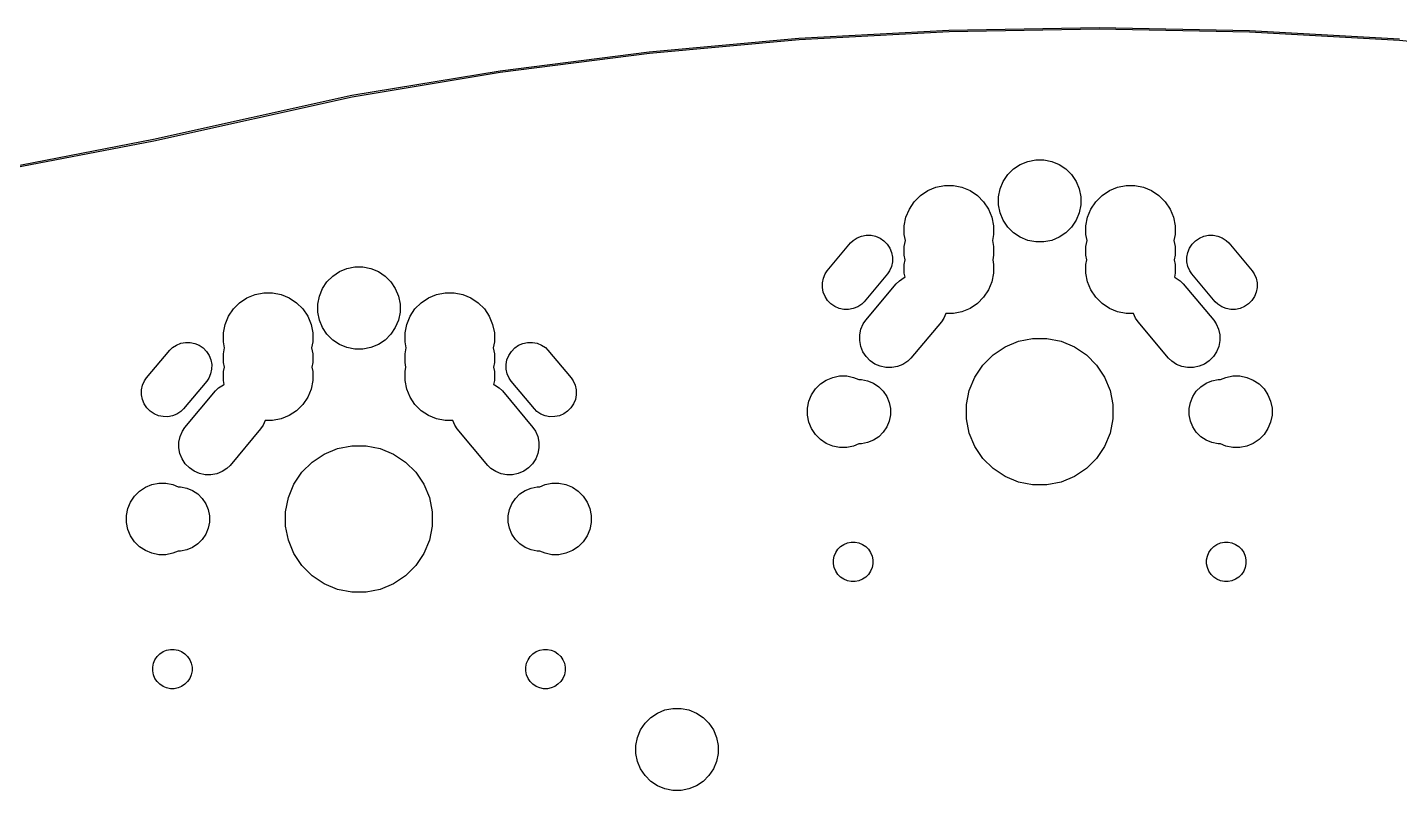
# Model space of a CAD drawing. Extents: x 38 to 192, y -155 to -33.
# Drawn here: x 76.83 to 115.22, y -54.55 to -33.2 of the extents above; entities that cross this region are included whole.
import ezdxf

# ---------------------------------------------------------------- set-up
doc = ezdxf.new("R2010")
doc.units = 0
doc.layers.add('BLACK', color=7, linetype='CONTINUOUS')

msp = doc.modelspace()

# ---------------------------------------------------------------- linework, layer by layer
at = {"layer": 'BLACK', "linetype": 'CONTINUOUS'}
for p, q in [((98.4113, -33.4965), (102.61, -33.2701)), ((102.613, -33.3201), (98.4145, -33.5464)), ((102.61, -33.2701), (102.611, -33.2701)), ((102.611, -33.2701), (106.816, -33.1977)), ((102.611, -33.2701), (102.611, -33.2701)), ((102.611, -33.2701), (102.611, -33.2701)), ((106.816, -33.2477), (102.613, -33.3201)), ((106.816, -33.1977), (106.816, -33.1977)), ((106.816, -33.1977), (106.817, -33.1977)), ((111.019, -33.3295), (106.816, -33.2477)), ((106.817, -33.1977), (106.817, -33.1977)), ((106.817, -33.1977), (111.021, -33.2795)), ((115.217, -33.5652), (111.019, -33.3295)), ((111.021, -33.2795), (111.022, -33.2795)), ((111.022, -33.2795), (111.022, -33.2795)), ((111.022, -33.2795), (111.022, -33.2795)), ((111.022, -33.2795), (115.22, -33.5153)), ((94.2226, -33.8767), (98.4104, -33.4966)), ((98.4145, -33.5464), (94.2275, -33.9264)), ((98.4104, -33.4966), (98.4111, -33.4965)), ((98.4111, -33.4965), (98.4112, -33.4965)), ((98.4112, -33.4965), (98.4113, -33.4965)), ((119.403, -33.9545), (115.217, -33.5652)), ((90.0505, -34.4101), (94.2216, -33.8768)), ((94.2275, -33.9264), (90.0573, -34.4596)), ((94.2216, -33.8768), (94.2223, -33.8767)), ((94.2223, -33.8767), (94.2224, -33.8767)), ((94.2224, -33.8767), (94.2226, -33.8767)), ((85.9008, -35.096), (90.0496, -34.4102)), ((90.0573, -34.4596), (85.9097, -35.1452)), ((90.0496, -34.4102), (90.0503, -34.4101)), ((90.0503, -34.4101), (90.0504, -34.4101)), ((90.0504, -34.4101), (90.0505, -34.4101)), ((80.3538, -36.3283), (85.8995, -35.0963)), ((85.9097, -35.1452), (80.3643, -36.3772)), ((85.8995, -35.0963), (85.8998, -35.0962)), ((85.8998, -35.0962), (85.8999, -35.0962)), ((85.8999, -35.0962), (85.9005, -35.096)), ((85.8999, -35.0962), (85.8999, -35.0962)), ((85.8999, -35.0962), (85.8999, -35.0962)), ((85.9005, -35.096), (85.9007, -35.096)), ((85.9007, -35.096), (85.9008, -35.096)), ((74.7762, -37.405), (80.3538, -36.3283)), ((80.3636, -36.3774), (74.7853, -37.4542)), ((80.3637, -36.3773), (80.3636, -36.3774)), ((80.3639, -36.3773), (80.3637, -36.3773)), ((80.3643, -36.3772), (80.3639, -36.3773)), ((104.257, -37.3169), (104.417, -37.1567)), ((104.417, -37.1567), (104.605, -37.0309)), ((104.605, -37.0309), (104.815, -36.9442)), ((104.815, -36.9442), (105.037, -36.9)), ((105.037, -36.9), (105.263, -36.9)), ((105.263, -36.9), (105.485, -36.9442)), ((105.485, -36.9442), (105.695, -37.0309)), ((105.695, -37.0309), (105.883, -37.1567)), ((105.883, -37.1567), (106.043, -37.3169)), ((102.245, -37.668), (102.487, -37.62)), ((102.487, -37.62), (102.733, -37.62)), ((102.733, -37.62), (102.975, -37.668)), ((104.044, -37.7146), (104.131, -37.5053)), ((104.131, -37.5053), (104.257, -37.3169)), ((106.043, -37.3169), (106.169, -37.5053)), ((106.169, -37.5053), (106.256, -37.7146)), ((107.325, -37.668), (107.567, -37.62)), ((107.567, -37.62), (107.813, -37.62)), ((107.813, -37.62), (108.055, -37.668)), ((101.639, -38.0732), (101.813, -37.8991)), ((101.813, -37.8991), (102.018, -37.7623)), ((102.018, -37.7623), (102.245, -37.668)), ((102.975, -37.668), (103.202, -37.7623)), ((103.202, -37.7623), (103.407, -37.8991)), ((103.407, -37.8991), (103.581, -38.0732)), ((104, -37.9367), (104.044, -37.7146)), ((104, -38.1633), (104, -37.9367)), ((106.256, -37.7146), (106.3, -37.9367)), ((106.3, -37.9367), (106.3, -38.1633)), ((106.719, -38.0732), (106.893, -37.8991)), ((106.893, -37.8991), (107.098, -37.7623)), ((107.098, -37.7623), (107.325, -37.668)), ((108.055, -37.668), (108.282, -37.7623)), ((108.282, -37.7623), (108.487, -37.8991)), ((108.487, -37.8991), (108.661, -38.0732)), ((101.408, -38.5054), (101.502, -38.2779)), ((101.502, -38.2779), (101.639, -38.0732)), ((103.581, -38.0732), (103.718, -38.2779)), ((103.718, -38.2779), (103.812, -38.5054)), ((104.044, -38.3854), (104, -38.1633)), ((104.131, -38.5947), (104.044, -38.3854)), ((106.256, -38.3854), (106.169, -38.5947)), ((106.3, -38.1633), (106.256, -38.3854)), ((106.488, -38.5054), (106.582, -38.2779)), ((106.582, -38.2779), (106.719, -38.0732)), ((108.661, -38.0732), (108.798, -38.2779)), ((108.798, -38.2779), (108.892, -38.5054)), ((101.36, -38.7469), (101.408, -38.5054)), ((101.36, -38.9931), (101.36, -38.7469)), ((103.812, -38.5054), (103.86, -38.7469)), ((103.86, -38.7469), (103.86, -38.9931)), ((104.257, -38.7831), (104.131, -38.5947)), ((106.169, -38.5947), (106.043, -38.7831)), ((106.44, -38.7469), (106.488, -38.5054)), ((106.44, -38.9931), (106.44, -38.7469)), ((108.892, -38.5054), (108.94, -38.7469)), ((108.94, -38.7469), (108.94, -38.9931)), ((99.8596, -39.2268), (99.9308, -39.1572)), ((99.9308, -39.1572), (100.042, -39.0845)), ((100.042, -39.0845), (100.166, -39.035)), ((100.166, -39.035), (100.296, -39.0104)), ((100.296, -39.0104), (100.429, -39.0119)), ((100.429, -39.0119), (100.559, -39.0393)), ((100.559, -39.0393), (100.682, -39.0915)), ((100.682, -39.0915), (100.791, -39.1665)), ((101.393, -39.16), (101.36, -38.9931)), ((101.36, -39.3269), (101.393, -39.16)), ((103.86, -38.9931), (103.827, -39.16)), ((103.827, -39.16), (103.86, -39.3269)), ((104.417, -38.9433), (104.257, -38.7831)), ((104.605, -39.0691), (104.417, -38.9433)), ((104.815, -39.1558), (104.605, -39.0691)), ((105.037, -39.2), (104.815, -39.1558)), ((105.485, -39.1558), (105.263, -39.2)), ((105.695, -39.0691), (105.485, -39.1558)), ((105.883, -38.9433), (105.695, -39.0691)), ((106.043, -38.7831), (105.883, -38.9433)), ((106.473, -39.16), (106.44, -38.9931)), ((106.44, -39.3269), (106.473, -39.16)), ((108.94, -38.9931), (108.907, -39.16)), ((108.907, -39.16), (108.94, -39.3269)), ((109.509, -39.1665), (109.618, -39.0915)), ((109.618, -39.0915), (109.741, -39.0393)), ((109.741, -39.0393), (109.871, -39.0119)), ((109.871, -39.0119), (110.004, -39.0104)), ((110.004, -39.0104), (110.134, -39.035)), ((110.134, -39.035), (110.258, -39.0845)), ((110.258, -39.0845), (110.369, -39.1572)), ((110.369, -39.1572), (110.44, -39.2268)), ((99.2063, -40.0054), (99.8596, -39.2268)), ((100.791, -39.1665), (100.884, -39.2616)), ((100.884, -39.2616), (100.957, -39.3729)), ((100.957, -39.3729), (101.006, -39.4963)), ((101.006, -39.4963), (101.031, -39.627)), ((101.36, -39.5731), (101.36, -39.3269)), ((103.86, -39.3269), (103.86, -39.5731)), ((105.263, -39.2), (105.037, -39.2)), ((106.44, -39.5731), (106.44, -39.3269)), ((108.94, -39.3269), (108.94, -39.5731)), ((109.269, -39.627), (109.294, -39.4963)), ((109.294, -39.4963), (109.343, -39.3729)), ((109.343, -39.3729), (109.416, -39.2616)), ((109.416, -39.2616), (109.509, -39.1665)), ((110.44, -39.2268), (111.094, -40.0054)), ((85.7646, -39.9442), (85.9867, -39.9)), ((85.9867, -39.9), (86.2133, -39.9)), ((86.2133, -39.9), (86.4354, -39.9442)), ((101.002, -39.8901), (100.95, -40.0124)), ((101.03, -39.76), (101.002, -39.8901)), ((101.031, -39.627), (101.03, -39.76)), ((101.385, -39.7), (101.36, -39.5731)), ((101.36, -39.8269), (101.385, -39.7)), ((101.36, -40.0731), (101.36, -39.8269)), ((103.86, -39.5731), (103.835, -39.7)), ((103.835, -39.7), (103.86, -39.8269)), ((103.86, -39.8269), (103.86, -40.0731)), ((106.465, -39.7), (106.44, -39.5731)), ((106.44, -39.8269), (106.465, -39.7)), ((106.44, -40.0731), (106.44, -39.8269)), ((108.94, -39.5731), (108.915, -39.7)), ((108.915, -39.7), (108.94, -39.8269)), ((108.94, -39.8269), (108.94, -40.0731)), ((109.27, -39.76), (109.269, -39.627)), ((109.298, -39.8901), (109.27, -39.76)), ((109.35, -40.0124), (109.298, -39.8901)), ((85.2067, -40.3169), (85.3669, -40.1567)), ((85.3669, -40.1567), (85.5553, -40.0309)), ((85.5553, -40.0309), (85.7646, -39.9442)), ((86.4354, -39.9442), (86.6447, -40.0309)), ((86.6447, -40.0309), (86.8331, -40.1567)), ((86.8331, -40.1567), (86.9933, -40.3169)), ((99.0704, -40.34), (99.0978, -40.2099)), ((99.0978, -40.2099), (99.15, -40.0876)), ((99.15, -40.0876), (99.2063, -40.0054)), ((100.894, -40.0946), (100.24, -40.8732)), ((100.95, -40.0124), (100.894, -40.0946)), ((101.136, -40.3699), (101.223, -40.2847)), ((101.223, -40.2847), (101.359, -40.1959)), ((101.359, -40.1959), (101.383, -40.1864)), ((101.383, -40.1864), (101.36, -40.0731)), ((103.86, -40.0731), (103.812, -40.3146)), ((106.488, -40.3146), (106.44, -40.0731)), ((108.94, -40.0731), (108.917, -40.1864)), ((108.917, -40.1864), (108.941, -40.1959)), ((108.941, -40.1959), (109.077, -40.2847)), ((109.077, -40.2847), (109.164, -40.3699)), ((109.406, -40.0946), (109.35, -40.0124)), ((110.06, -40.8732), (109.406, -40.0946)), ((111.094, -40.0054), (111.15, -40.0876)), ((111.15, -40.0876), (111.202, -40.2099)), ((111.202, -40.2099), (111.23, -40.34)), ((82.9679, -40.7623), (83.1954, -40.668)), ((83.1954, -40.668), (83.4369, -40.62)), ((83.4369, -40.62), (83.6831, -40.62)), ((83.6831, -40.62), (83.9246, -40.668)), ((83.9246, -40.668), (84.1521, -40.7623)), ((84.9942, -40.7146), (85.0809, -40.5053)), ((85.0809, -40.5053), (85.2067, -40.3169)), ((86.9933, -40.3169), (87.1191, -40.5053)), ((87.1191, -40.5053), (87.2058, -40.7146)), ((88.0479, -40.7623), (88.2754, -40.668)), ((88.2754, -40.668), (88.5169, -40.62)), ((88.5169, -40.62), (88.7631, -40.62)), ((88.7631, -40.62), (89.0046, -40.668)), ((89.0046, -40.668), (89.2321, -40.7623)), ((99.069, -40.473), (99.0704, -40.34)), ((99.0935, -40.6037), (99.069, -40.473)), ((99.143, -40.7271), (99.0935, -40.6037)), ((100.28, -41.3895), (101.136, -40.3699)), ((103.718, -40.5421), (103.581, -40.7468)), ((103.812, -40.3146), (103.718, -40.5421)), ((106.582, -40.5421), (106.488, -40.3146)), ((106.719, -40.7468), (106.582, -40.5421)), ((109.164, -40.3699), (110.02, -41.3895)), ((111.206, -40.6037), (111.157, -40.7271)), ((111.231, -40.473), (111.206, -40.6037)), ((111.23, -40.34), (111.231, -40.473)), ((82.4523, -41.2779), (82.5891, -41.0732)), ((82.5891, -41.0732), (82.7632, -40.8991)), ((82.7632, -40.8991), (82.9679, -40.7623)), ((84.1521, -40.7623), (84.3568, -40.8991)), ((84.3568, -40.8991), (84.5309, -41.0732)), ((84.5309, -41.0732), (84.6677, -41.2779)), ((84.95, -40.9367), (84.9942, -40.7146)), ((84.95, -41.1633), (84.95, -40.9367)), ((87.2058, -40.7146), (87.25, -40.9367)), ((87.25, -40.9367), (87.25, -41.1633)), ((87.5323, -41.2779), (87.6691, -41.0732)), ((87.6691, -41.0732), (87.8432, -40.8991)), ((87.8432, -40.8991), (88.0479, -40.7623)), ((89.2321, -40.7623), (89.4368, -40.8991)), ((89.4368, -40.8991), (89.6109, -41.0732)), ((89.6109, -41.0732), (89.7477, -41.2779)), ((99.2157, -40.8384), (99.143, -40.7271)), ((99.3087, -40.9335), (99.2157, -40.8384)), ((99.4184, -41.0085), (99.3087, -40.9335)), ((99.5407, -41.0607), (99.4184, -41.0085)), ((99.6708, -41.0881), (99.5407, -41.0607)), ((99.9345, -41.065), (99.8038, -41.0896)), ((100.058, -41.0155), (99.9345, -41.065)), ((100.169, -40.9428), (100.058, -41.0155)), ((100.24, -40.8732), (100.169, -40.9428)), ((103.202, -41.0577), (102.975, -41.152)), ((103.407, -40.9209), (103.202, -41.0577)), ((103.581, -40.7468), (103.407, -40.9209)), ((106.893, -40.9209), (106.719, -40.7468)), ((107.098, -41.0577), (106.893, -40.9209)), ((107.325, -41.152), (107.098, -41.0577)), ((110.131, -40.9428), (110.06, -40.8732)), ((110.242, -41.0155), (110.131, -40.9428)), ((110.366, -41.065), (110.242, -41.0155)), ((110.496, -41.0896), (110.366, -41.065)), ((110.759, -41.0607), (110.629, -41.0881)), ((110.882, -41.0085), (110.759, -41.0607)), ((110.991, -40.9335), (110.882, -41.0085)), ((111.084, -40.8384), (110.991, -40.9335)), ((111.157, -40.7271), (111.084, -40.8384)), ((82.358, -41.5054), (82.4523, -41.2779)), ((84.6677, -41.2779), (84.762, -41.5054)), ((84.9942, -41.3854), (84.95, -41.1633)), ((85.0809, -41.5947), (84.9942, -41.3854)), ((87.2058, -41.3854), (87.1191, -41.5947)), ((87.25, -41.1633), (87.2058, -41.3854)), ((87.438, -41.5054), (87.5323, -41.2779)), ((89.7477, -41.2779), (89.842, -41.5054)), ((99.8038, -41.0896), (99.6708, -41.0881)), ((100.211, -41.49), (100.28, -41.3895)), ((102.4, -41.4305), (101.544, -42.4501)), ((102.469, -41.33), (102.4, -41.4305)), ((102.524, -41.2), (102.469, -41.33)), ((102.733, -41.2), (102.524, -41.2)), ((102.975, -41.152), (102.733, -41.2)), ((107.567, -41.2), (107.325, -41.152)), ((107.776, -41.2), (107.567, -41.2)), ((107.831, -41.33), (107.776, -41.2)), ((107.9, -41.4305), (107.831, -41.33)), ((108.756, -42.4501), (107.9, -41.4305)), ((110.02, -41.3895), (110.089, -41.49)), ((110.629, -41.0881), (110.496, -41.0896)), ((82.31, -41.7469), (82.358, -41.5054)), ((82.31, -41.9931), (82.31, -41.7469)), ((84.762, -41.5054), (84.81, -41.7469)), ((84.81, -41.7469), (84.81, -41.9931)), ((85.2067, -41.7831), (85.0809, -41.5947)), ((85.3669, -41.9433), (85.2067, -41.7831)), ((86.9933, -41.7831), (86.8331, -41.9433)), ((87.1191, -41.5947), (86.9933, -41.7831)), ((87.39, -41.7469), (87.438, -41.5054)), ((87.39, -41.9931), (87.39, -41.7469)), ((89.842, -41.5054), (89.89, -41.7469)), ((89.89, -41.7469), (89.89, -41.9931)), ((100.112, -41.961), (100.114, -41.7985)), ((100.114, -41.7985), (100.148, -41.6395)), ((100.148, -41.6395), (100.211, -41.49)), ((110.089, -41.49), (110.152, -41.6395)), ((110.152, -41.6395), (110.186, -41.7985)), ((110.186, -41.7985), (110.188, -41.961)), ((80.1563, -43.0054), (80.8096, -42.2268)), ((80.8096, -42.2268), (80.8808, -42.1572)), ((80.8808, -42.1572), (80.9921, -42.0845)), ((80.9921, -42.0845), (81.1155, -42.035)), ((81.1155, -42.035), (81.2462, -42.0104)), ((81.2462, -42.0104), (81.3792, -42.0119)), ((81.3792, -42.0119), (81.5093, -42.0393)), ((81.5093, -42.0393), (81.6316, -42.0915)), ((81.6316, -42.0915), (81.7413, -42.1665)), ((81.7413, -42.1665), (81.8343, -42.2616)), ((82.3432, -42.16), (82.31, -41.9931)), ((82.31, -42.3269), (82.3432, -42.16)), ((84.81, -41.9931), (84.7768, -42.16)), ((84.7768, -42.16), (84.81, -42.3269)), ((85.5553, -42.0691), (85.3669, -41.9433)), ((85.7646, -42.1558), (85.5553, -42.0691)), ((85.9867, -42.2), (85.7646, -42.1558)), ((86.2133, -42.2), (85.9867, -42.2)), ((86.4354, -42.1558), (86.2133, -42.2)), ((86.6447, -42.0691), (86.4354, -42.1558)), ((86.8331, -41.9433), (86.6447, -42.0691)), ((87.4232, -42.16), (87.39, -41.9931)), ((87.39, -42.3269), (87.4232, -42.16)), ((89.89, -41.9931), (89.8568, -42.16)), ((89.8568, -42.16), (89.89, -42.3269)), ((90.3657, -42.2616), (90.4587, -42.1665)), ((90.4587, -42.1665), (90.5684, -42.0915)), ((90.5684, -42.0915), (90.6907, -42.0393)), ((90.6907, -42.0393), (90.8208, -42.0119)), ((90.8208, -42.0119), (90.9538, -42.0104)), ((90.9538, -42.0104), (91.0845, -42.035)), ((91.0845, -42.035), (91.2079, -42.0845)), ((91.2079, -42.0845), (91.3192, -42.1572)), ((91.3192, -42.1572), (91.3904, -42.2268)), ((91.3904, -42.2268), (92.0437, -43.0054)), ((100.142, -42.1208), (100.112, -41.961)), ((100.203, -42.2716), (100.142, -42.1208)), ((103.843, -42.3577), (104.179, -42.1333)), ((104.179, -42.1333), (104.552, -41.9788)), ((104.552, -41.9788), (104.948, -41.9)), ((104.948, -41.9), (105.352, -41.9)), ((105.352, -41.9), (105.748, -41.9788)), ((105.748, -41.9788), (106.121, -42.1333)), ((106.121, -42.1333), (106.457, -42.3577)), ((110.158, -42.1208), (110.097, -42.2716)), ((110.188, -41.961), (110.158, -42.1208)), ((81.8343, -42.2616), (81.907, -42.3729)), ((81.907, -42.3729), (81.9565, -42.4963)), ((81.9565, -42.4963), (81.981, -42.627)), ((82.31, -42.5731), (82.31, -42.3269)), ((82.3352, -42.7), (82.31, -42.5731)), ((84.81, -42.5731), (84.7848, -42.7)), ((84.81, -42.3269), (84.81, -42.5731)), ((87.39, -42.5731), (87.39, -42.3269)), ((87.4152, -42.7), (87.39, -42.5731)), ((89.89, -42.5731), (89.8648, -42.7)), ((89.89, -42.3269), (89.89, -42.5731)), ((90.219, -42.627), (90.2435, -42.4963)), ((90.2435, -42.4963), (90.293, -42.3729)), ((90.293, -42.3729), (90.3657, -42.2616)), ((100.292, -42.4077), (100.203, -42.2716)), ((100.405, -42.5238), (100.292, -42.4077)), ((100.54, -42.6156), (100.405, -42.5238)), ((100.689, -42.6794), (100.54, -42.6156)), ((101.457, -42.5353), (101.321, -42.6241)), ((101.544, -42.4501), (101.457, -42.5353)), ((103.558, -42.6432), (103.843, -42.3577)), ((106.457, -42.3577), (106.742, -42.6432)), ((108.843, -42.5353), (108.756, -42.4501)), ((108.979, -42.6241), (108.843, -42.5353)), ((109.76, -42.6156), (109.611, -42.6794)), ((109.895, -42.5238), (109.76, -42.6156)), ((110.008, -42.4077), (109.895, -42.5238)), ((110.097, -42.2716), (110.008, -42.4077)), ((81.9522, -42.8901), (81.9, -43.0124)), ((81.9796, -42.76), (81.9522, -42.8901)), ((81.981, -42.627), (81.9796, -42.76)), ((82.31, -42.8269), (82.3352, -42.7)), ((82.31, -43.0731), (82.31, -42.8269)), ((84.7848, -42.7), (84.81, -42.8269)), ((84.81, -42.8269), (84.81, -43.0731)), ((87.39, -42.8269), (87.4152, -42.7)), ((87.39, -43.0731), (87.39, -42.8269)), ((89.8648, -42.7), (89.89, -42.8269)), ((89.89, -42.8269), (89.89, -43.0731)), ((90.2204, -42.76), (90.219, -42.627)), ((90.2478, -42.8901), (90.2204, -42.76)), ((90.3, -43.0124), (90.2478, -42.8901)), ((99.1763, -43.0638), (99.3583, -42.9884)), ((99.3583, -42.9884), (99.5515, -42.95)), ((99.5515, -42.95), (99.7485, -42.95)), ((99.7485, -42.95), (99.9417, -42.9884)), ((99.9417, -42.9884), (100.09, -43.05)), ((100.848, -42.7128), (100.689, -42.6794)), ((101.011, -42.7146), (100.848, -42.7128)), ((101.17, -42.6846), (101.011, -42.7146)), ((101.321, -42.6241), (101.17, -42.6846)), ((103.179, -43.352), (103.333, -42.979)), ((103.333, -42.979), (103.558, -42.6432)), ((106.742, -42.6432), (106.967, -42.979)), ((106.967, -42.979), (107.121, -43.352)), ((109.13, -42.6846), (108.979, -42.6241)), ((109.289, -42.7146), (109.13, -42.6846)), ((109.452, -42.7128), (109.289, -42.7146)), ((109.611, -42.6794), (109.452, -42.7128)), ((110.21, -43.05), (110.358, -42.9884)), ((110.358, -42.9884), (110.552, -42.95)), ((110.552, -42.95), (110.748, -42.95)), ((110.748, -42.95), (110.942, -42.9884)), ((110.942, -42.9884), (111.124, -43.0638)), ((80.019, -43.473), (80.0204, -43.34)), ((80.0204, -43.34), (80.0478, -43.2099)), ((80.0478, -43.2099), (80.1, -43.0876)), ((80.1, -43.0876), (80.1563, -43.0054)), ((81.8437, -43.0946), (81.1904, -43.8732)), ((81.2302, -44.3895), (82.0858, -43.3699)), ((81.9, -43.0124), (81.8437, -43.0946)), ((82.0858, -43.3699), (82.1729, -43.2847)), ((82.1729, -43.2847), (82.309, -43.1959)), ((82.309, -43.1959), (82.3325, -43.1864)), ((82.3325, -43.1864), (82.31, -43.0731)), ((84.762, -43.3146), (84.6677, -43.5421)), ((84.81, -43.0731), (84.762, -43.3146)), ((87.438, -43.3146), (87.39, -43.0731)), ((87.5323, -43.5421), (87.438, -43.3146)), ((89.89, -43.0731), (89.8675, -43.1864)), ((89.8675, -43.1864), (89.891, -43.1959)), ((89.891, -43.1959), (90.0271, -43.2847)), ((90.0271, -43.2847), (90.1142, -43.3699)), ((90.1142, -43.3699), (90.9698, -44.3895)), ((90.3563, -43.0946), (90.3, -43.0124)), ((91.0096, -43.8732), (90.3563, -43.0946)), ((92.0437, -43.0054), (92.1, -43.0876)), ((92.1, -43.0876), (92.1522, -43.2099)), ((92.1522, -43.2099), (92.1796, -43.34)), ((92.1796, -43.34), (92.181, -43.473)), ((98.7638, -43.4763), (98.8732, -43.3125)), ((98.8732, -43.3125), (99.0125, -43.1732)), ((99.0125, -43.1732), (99.1763, -43.0638)), ((100.09, -43.05), (100.159, -43.05)), ((100.159, -43.05), (100.333, -43.0846)), ((100.333, -43.0846), (100.496, -43.1524)), ((100.496, -43.1524), (100.644, -43.2509)), ((100.644, -43.2509), (100.769, -43.3763)), ((100.769, -43.3763), (100.868, -43.5237)), ((103.1, -43.7481), (103.179, -43.352)), ((107.121, -43.352), (107.2, -43.7481)), ((109.432, -43.5237), (109.531, -43.3763)), ((109.531, -43.3763), (109.656, -43.2509)), ((109.656, -43.2509), (109.804, -43.1524)), ((109.804, -43.1524), (109.967, -43.0846)), ((109.967, -43.0846), (110.141, -43.05)), ((110.141, -43.05), (110.21, -43.05)), ((111.124, -43.0638), (111.287, -43.1732)), ((111.287, -43.1732), (111.427, -43.3125)), ((111.427, -43.3125), (111.536, -43.4763)), ((80.0435, -43.6037), (80.019, -43.473)), ((80.093, -43.7271), (80.0435, -43.6037)), ((80.1657, -43.8384), (80.093, -43.7271)), ((84.5309, -43.7468), (84.3568, -43.9209)), ((84.6677, -43.5421), (84.5309, -43.7468)), ((87.6691, -43.7468), (87.5323, -43.5421)), ((87.8432, -43.9209), (87.6691, -43.7468)), ((92.107, -43.7271), (92.0343, -43.8384)), ((92.1565, -43.6037), (92.107, -43.7271)), ((92.181, -43.473), (92.1565, -43.6037)), ((98.65, -43.8515), (98.6884, -43.6583)), ((98.6884, -43.6583), (98.7638, -43.4763)), ((100.868, -43.5237), (100.935, -43.6875)), ((100.935, -43.6875), (100.97, -43.8614)), ((103.1, -44.1519), (103.1, -43.7481)), ((107.2, -43.7481), (107.2, -44.1519)), ((109.33, -43.8614), (109.365, -43.6875)), ((109.365, -43.6875), (109.432, -43.5237)), ((111.536, -43.4763), (111.612, -43.6583)), ((111.612, -43.6583), (111.65, -43.8515)), ((80.2587, -43.9335), (80.1657, -43.8384)), ((80.3684, -44.0085), (80.2587, -43.9335)), ((80.4907, -44.0607), (80.3684, -44.0085)), ((80.6208, -44.0881), (80.4907, -44.0607)), ((80.7538, -44.0896), (80.6208, -44.0881)), ((80.8845, -44.065), (80.7538, -44.0896)), ((81.0079, -44.0155), (80.8845, -44.065)), ((81.1192, -43.9428), (81.0079, -44.0155)), ((81.1904, -43.8732), (81.1192, -43.9428)), ((84.1521, -44.0577), (83.9246, -44.152)), ((84.3568, -43.9209), (84.1521, -44.0577)), ((88.0479, -44.0577), (87.8432, -43.9209)), ((88.2754, -44.152), (88.0479, -44.0577)), ((91.0808, -43.9428), (91.0096, -43.8732)), ((91.1921, -44.0155), (91.0808, -43.9428)), ((91.3155, -44.065), (91.1921, -44.0155)), ((91.4462, -44.0896), (91.3155, -44.065)), ((91.5792, -44.0881), (91.4462, -44.0896)), ((91.7093, -44.0607), (91.5792, -44.0881)), ((91.8316, -44.0085), (91.7093, -44.0607)), ((91.9413, -43.9335), (91.8316, -44.0085)), ((92.0343, -43.8384), (91.9413, -43.9335)), ((98.65, -44.0485), (98.65, -43.8515)), ((98.6884, -44.2417), (98.65, -44.0485)), ((100.97, -44.0386), (100.935, -44.2125)), ((100.97, -43.8614), (100.97, -44.0386)), ((103.179, -44.548), (103.1, -44.1519)), ((107.2, -44.1519), (107.121, -44.548)), ((109.33, -44.0386), (109.33, -43.8614)), ((109.365, -44.2125), (109.33, -44.0386)), ((111.65, -44.0485), (111.612, -44.2417)), ((111.65, -43.8515), (111.65, -44.0485)), ((81.0976, -44.6395), (81.1615, -44.49)), ((81.1615, -44.49), (81.2302, -44.3895)), ((83.3498, -44.4305), (82.4942, -45.4501)), ((83.4185, -44.33), (83.3498, -44.4305)), ((83.474, -44.2), (83.4185, -44.33)), ((83.6831, -44.2), (83.474, -44.2)), ((83.9246, -44.152), (83.6831, -44.2)), ((88.5169, -44.2), (88.2754, -44.152)), ((88.726, -44.2), (88.5169, -44.2)), ((88.7815, -44.33), (88.726, -44.2)), ((88.8502, -44.4305), (88.7815, -44.33)), ((89.7058, -45.4501), (88.8502, -44.4305)), ((90.9698, -44.3895), (91.0385, -44.49)), ((91.0385, -44.49), (91.1024, -44.6395)), ((98.7638, -44.4237), (98.6884, -44.2417)), ((98.8732, -44.5875), (98.7638, -44.4237)), ((100.769, -44.5237), (100.644, -44.6491)), ((100.868, -44.3763), (100.769, -44.5237)), ((100.935, -44.2125), (100.868, -44.3763)), ((109.432, -44.3763), (109.365, -44.2125)), ((109.531, -44.5237), (109.432, -44.3763)), ((109.656, -44.6491), (109.531, -44.5237)), ((111.536, -44.4237), (111.427, -44.5875)), ((111.612, -44.2417), (111.536, -44.4237)), ((81.0624, -44.961), (81.0642, -44.7985)), ((81.0642, -44.7985), (81.0976, -44.6395)), ((85.502, -44.9788), (85.8981, -44.9)), ((85.8981, -44.9), (86.3019, -44.9)), ((86.3019, -44.9), (86.698, -44.9788)), ((91.1024, -44.6395), (91.1358, -44.7985)), ((91.1358, -44.7985), (91.1376, -44.961)), ((99.0125, -44.7268), (98.8732, -44.5875)), ((99.1763, -44.8362), (99.0125, -44.7268)), ((99.3583, -44.9116), (99.1763, -44.8362)), ((99.5515, -44.95), (99.3583, -44.9116)), ((99.9417, -44.9116), (99.7485, -44.95)), ((100.09, -44.85), (99.9417, -44.9116)), ((100.159, -44.85), (100.09, -44.85)), ((100.333, -44.8154), (100.159, -44.85)), ((100.496, -44.7476), (100.333, -44.8154)), ((100.644, -44.6491), (100.496, -44.7476)), ((103.333, -44.921), (103.179, -44.548)), ((107.121, -44.548), (106.967, -44.921)), ((109.804, -44.7476), (109.656, -44.6491)), ((109.967, -44.8154), (109.804, -44.7476)), ((110.141, -44.85), (109.967, -44.8154)), ((110.21, -44.85), (110.141, -44.85)), ((110.358, -44.9116), (110.21, -44.85)), ((110.552, -44.95), (110.358, -44.9116)), ((110.942, -44.9116), (110.748, -44.95)), ((111.124, -44.8362), (110.942, -44.9116)), ((111.287, -44.7268), (111.124, -44.8362)), ((111.427, -44.5875), (111.287, -44.7268)), ((81.0924, -45.1208), (81.0624, -44.961)), ((81.1529, -45.2716), (81.0924, -45.1208)), ((81.2417, -45.4077), (81.1529, -45.2716)), ((84.7932, -45.3577), (85.129, -45.1333)), ((85.129, -45.1333), (85.502, -44.9788)), ((86.698, -44.9788), (87.071, -45.1333)), ((87.071, -45.1333), (87.4068, -45.3577)), ((91.0471, -45.2716), (90.9583, -45.4077)), ((91.1076, -45.1208), (91.0471, -45.2716)), ((91.1376, -44.961), (91.1076, -45.1208)), ((99.7485, -44.95), (99.5515, -44.95)), ((103.558, -45.2568), (103.333, -44.921)), ((103.843, -45.5423), (103.558, -45.2568)), ((106.742, -45.2568), (106.457, -45.5423)), ((106.967, -44.921), (106.742, -45.2568)), ((110.748, -44.95), (110.552, -44.95)), ((81.3554, -45.5238), (81.2417, -45.4077)), ((81.4895, -45.6156), (81.3554, -45.5238)), ((81.639, -45.6794), (81.4895, -45.6156)), ((81.798, -45.7128), (81.639, -45.6794)), ((82.1202, -45.6846), (81.9605, -45.7146)), ((82.271, -45.6241), (82.1202, -45.6846)), ((82.4071, -45.5353), (82.271, -45.6241)), ((82.4942, -45.4501), (82.4071, -45.5353)), ((84.2833, -45.979), (84.5077, -45.6432)), ((84.5077, -45.6432), (84.7932, -45.3577)), ((87.4068, -45.3577), (87.6923, -45.6432)), ((87.6923, -45.6432), (87.9167, -45.979)), ((89.7929, -45.5353), (89.7058, -45.4501)), ((89.929, -45.6241), (89.7929, -45.5353)), ((90.0798, -45.6846), (89.929, -45.6241)), ((90.2395, -45.7146), (90.0798, -45.6846)), ((90.561, -45.6794), (90.402, -45.7128)), ((90.7105, -45.6156), (90.561, -45.6794)), ((90.8446, -45.5238), (90.7105, -45.6156)), ((90.9583, -45.4077), (90.8446, -45.5238)), ((104.179, -45.7667), (103.843, -45.5423)), ((106.457, -45.5423), (106.121, -45.7667)), ((79.9625, -46.1732), (80.1263, -46.0638)), ((80.1263, -46.0638), (80.3083, -45.9884)), ((80.3083, -45.9884), (80.5015, -45.95)), ((80.5015, -45.95), (80.6985, -45.95)), ((80.6985, -45.95), (80.8917, -45.9884)), ((80.8917, -45.9884), (81.0403, -46.05)), ((81.0403, -46.05), (81.1086, -46.05)), ((81.1086, -46.05), (81.2825, -46.0846)), ((81.9605, -45.7146), (81.798, -45.7128)), ((84.1288, -46.352), (84.2833, -45.979)), ((87.9167, -45.979), (88.0712, -46.352)), ((90.402, -45.7128), (90.2395, -45.7146)), ((90.9175, -46.0846), (91.0914, -46.05)), ((91.0914, -46.05), (91.1597, -46.05)), ((91.1597, -46.05), (91.3083, -45.9884)), ((91.3083, -45.9884), (91.5015, -45.95)), ((91.5015, -45.95), (91.6985, -45.95)), ((91.6985, -45.95), (91.8917, -45.9884)), ((91.8917, -45.9884), (92.0737, -46.0638)), ((92.0737, -46.0638), (92.2375, -46.1732)), ((104.552, -45.9212), (104.179, -45.7667)), ((104.948, -46), (104.552, -45.9212)), ((105.352, -46), (104.948, -46)), ((105.748, -45.9212), (105.352, -46)), ((106.121, -45.7667), (105.748, -45.9212)), ((79.7138, -46.4763), (79.8232, -46.3125)), ((79.8232, -46.3125), (79.9625, -46.1732)), ((81.2825, -46.0846), (81.4463, -46.1524)), ((81.4463, -46.1524), (81.5937, -46.2509)), ((81.5937, -46.2509), (81.7191, -46.3763)), ((81.7191, -46.3763), (81.8176, -46.5237)), ((84.05, -46.7481), (84.1288, -46.352)), ((88.0712, -46.352), (88.15, -46.7481)), ((90.3824, -46.5237), (90.4809, -46.3763)), ((90.4809, -46.3763), (90.6063, -46.2509)), ((90.6063, -46.2509), (90.7537, -46.1524)), ((90.7537, -46.1524), (90.9175, -46.0846)), ((92.2375, -46.1732), (92.3768, -46.3125)), ((92.3768, -46.3125), (92.4862, -46.4763)), ((79.6, -46.8515), (79.6384, -46.6583)), ((79.6384, -46.6583), (79.7138, -46.4763)), ((81.8176, -46.5237), (81.8854, -46.6875)), ((81.8854, -46.6875), (81.92, -46.8614)), ((84.05, -47.1519), (84.05, -46.7481)), ((88.15, -46.7481), (88.15, -47.1519)), ((90.28, -46.8614), (90.3146, -46.6875)), ((90.3146, -46.6875), (90.3824, -46.5237)), ((92.4862, -46.4763), (92.5616, -46.6583)), ((92.5616, -46.6583), (92.6, -46.8515)), ((79.6, -47.0485), (79.6, -46.8515)), ((79.6384, -47.2417), (79.6, -47.0485)), ((81.8854, -47.2125), (81.8176, -47.3763)), ((81.92, -47.0386), (81.8854, -47.2125)), ((81.92, -46.8614), (81.92, -47.0386)), ((84.1288, -47.548), (84.05, -47.1519)), ((88.15, -47.1519), (88.0712, -47.548)), ((90.28, -47.0386), (90.28, -46.8614)), ((90.3146, -47.2125), (90.28, -47.0386)), ((90.3824, -47.3763), (90.3146, -47.2125)), ((92.6, -47.0485), (92.5616, -47.2417)), ((92.6, -46.8515), (92.6, -47.0485)), ((79.7138, -47.4237), (79.6384, -47.2417)), ((79.8232, -47.5875), (79.7138, -47.4237)), ((79.9625, -47.7268), (79.8232, -47.5875)), ((81.7191, -47.5237), (81.5937, -47.6491)), ((81.8176, -47.3763), (81.7191, -47.5237)), ((84.2833, -47.921), (84.1288, -47.548)), ((88.0712, -47.548), (87.9167, -47.921)), ((90.4809, -47.5237), (90.3824, -47.3763)), ((90.6063, -47.6491), (90.4809, -47.5237)), ((92.3768, -47.5875), (92.2375, -47.7268)), ((92.4862, -47.4237), (92.3768, -47.5875)), ((92.5616, -47.2417), (92.4862, -47.4237)), ((99.7696, -47.6211), (99.8758, -47.6)), ((99.8758, -47.6), (99.9842, -47.6)), ((99.9842, -47.6), (100.09, -47.6211)), ((110.21, -47.6211), (110.316, -47.6)), ((110.316, -47.6), (110.424, -47.6)), ((110.424, -47.6), (110.53, -47.6211)), ((80.1263, -47.8362), (79.9625, -47.7268)), ((80.3083, -47.9116), (80.1263, -47.8362)), ((80.5015, -47.95), (80.3083, -47.9116)), ((80.6985, -47.95), (80.5015, -47.95)), ((80.8917, -47.9116), (80.6985, -47.95)), ((81.0403, -47.85), (80.8917, -47.9116)), ((81.1086, -47.85), (81.0403, -47.85)), ((81.2825, -47.8154), (81.1086, -47.85)), ((81.4463, -47.7476), (81.2825, -47.8154)), ((81.5937, -47.6491), (81.4463, -47.7476)), ((84.5077, -48.2568), (84.2833, -47.921)), ((87.9167, -47.921), (87.6923, -48.2568)), ((90.7537, -47.7476), (90.6063, -47.6491)), ((90.9175, -47.8154), (90.7537, -47.7476)), ((91.0914, -47.85), (90.9175, -47.8154)), ((91.1597, -47.85), (91.0914, -47.85)), ((91.3083, -47.9116), (91.1597, -47.85)), ((91.5015, -47.95), (91.3083, -47.9116)), ((91.6985, -47.95), (91.5015, -47.95)), ((91.8917, -47.9116), (91.6985, -47.95)), ((92.0737, -47.8362), (91.8917, -47.9116)), ((92.2375, -47.7268), (92.0737, -47.8362)), ((99.38, -48.0958), (99.4011, -47.9896)), ((99.4011, -47.9896), (99.4426, -47.8895)), ((99.4426, -47.8895), (99.5028, -47.7994)), ((99.5028, -47.7994), (99.5794, -47.7228)), ((99.5794, -47.7228), (99.6695, -47.6626)), ((99.6695, -47.6626), (99.7696, -47.6211)), ((100.09, -47.6211), (100.191, -47.6626)), ((100.191, -47.6626), (100.281, -47.7228)), ((100.281, -47.7228), (100.357, -47.7994)), ((100.357, -47.7994), (100.417, -47.8895)), ((100.417, -47.8895), (100.459, -47.9896)), ((100.459, -47.9896), (100.48, -48.0958)), ((109.82, -48.0958), (109.841, -47.9896)), ((109.841, -47.9896), (109.883, -47.8895)), ((109.883, -47.8895), (109.943, -47.7994)), ((109.943, -47.7994), (110.019, -47.7228)), ((110.019, -47.7228), (110.109, -47.6626)), ((110.109, -47.6626), (110.21, -47.6211)), ((110.53, -47.6211), (110.631, -47.6626)), ((110.631, -47.6626), (110.721, -47.7228)), ((110.721, -47.7228), (110.797, -47.7994)), ((110.797, -47.7994), (110.857, -47.8895)), ((110.857, -47.8895), (110.899, -47.9896)), ((110.899, -47.9896), (110.92, -48.0958)), ((84.7932, -48.5423), (84.5077, -48.2568)), ((87.6923, -48.2568), (87.4068, -48.5423)), ((99.38, -48.2042), (99.38, -48.0958)), ((99.4011, -48.3104), (99.38, -48.2042)), ((99.4426, -48.4105), (99.4011, -48.3104)), ((100.459, -48.3104), (100.417, -48.4105)), ((100.48, -48.2042), (100.459, -48.3104)), ((100.48, -48.0958), (100.48, -48.2042)), ((109.82, -48.2042), (109.82, -48.0958)), ((109.841, -48.3104), (109.82, -48.2042)), ((109.883, -48.4105), (109.841, -48.3104)), ((110.899, -48.3104), (110.857, -48.4105)), ((110.92, -48.2042), (110.899, -48.3104)), ((110.92, -48.0958), (110.92, -48.2042)), ((85.129, -48.7667), (84.7932, -48.5423)), ((87.4068, -48.5423), (87.071, -48.7667)), ((99.5028, -48.5006), (99.4426, -48.4105)), ((99.5794, -48.5772), (99.5028, -48.5006)), ((99.6695, -48.6374), (99.5794, -48.5772)), ((99.7696, -48.6789), (99.6695, -48.6374)), ((99.8758, -48.7), (99.7696, -48.6789)), ((99.9842, -48.7), (99.8758, -48.7)), ((100.09, -48.6789), (99.9842, -48.7)), ((100.191, -48.6374), (100.09, -48.6789)), ((100.281, -48.5772), (100.191, -48.6374)), ((100.357, -48.5006), (100.281, -48.5772)), ((100.417, -48.4105), (100.357, -48.5006)), ((109.943, -48.5006), (109.883, -48.4105)), ((110.019, -48.5772), (109.943, -48.5006)), ((110.109, -48.6374), (110.019, -48.5772)), ((110.21, -48.6789), (110.109, -48.6374)), ((110.316, -48.7), (110.21, -48.6789)), ((110.424, -48.7), (110.316, -48.7)), ((110.53, -48.6789), (110.424, -48.7)), ((110.631, -48.6374), (110.53, -48.6789)), ((110.721, -48.5772), (110.631, -48.6374)), ((110.797, -48.5006), (110.721, -48.5772)), ((110.857, -48.4105), (110.797, -48.5006)), ((85.502, -48.9212), (85.129, -48.7667)), ((85.8981, -49), (85.502, -48.9212)), ((86.3019, -49), (85.8981, -49)), ((86.698, -48.9212), (86.3019, -49)), ((87.071, -48.7667), (86.698, -48.9212)), ((80.5294, -50.7228), (80.6195, -50.6626)), ((80.6195, -50.6626), (80.7196, -50.6211)), ((80.7196, -50.6211), (80.8258, -50.6)), ((80.8258, -50.6), (80.9342, -50.6)), ((80.9342, -50.6), (81.0404, -50.6211)), ((81.0404, -50.6211), (81.1405, -50.6626)), ((81.1405, -50.6626), (81.2306, -50.7228)), ((90.9694, -50.7228), (91.0595, -50.6626)), ((91.0595, -50.6626), (91.1596, -50.6211)), ((91.1596, -50.6211), (91.2658, -50.6)), ((91.2658, -50.6), (91.3742, -50.6)), ((91.3742, -50.6), (91.4804, -50.6211)), ((91.4804, -50.6211), (91.5805, -50.6626)), ((91.5805, -50.6626), (91.6706, -50.7228)), ((80.33, -51.0958), (80.3511, -50.9896)), ((80.3511, -50.9896), (80.3926, -50.8895)), ((80.3926, -50.8895), (80.4528, -50.7994)), ((80.4528, -50.7994), (80.5294, -50.7228)), ((81.2306, -50.7228), (81.3072, -50.7994)), ((81.3072, -50.7994), (81.3674, -50.8895)), ((81.3674, -50.8895), (81.4089, -50.9896)), ((81.4089, -50.9896), (81.43, -51.0958)), ((90.77, -51.0958), (90.7911, -50.9896)), ((90.7911, -50.9896), (90.8326, -50.8895)), ((90.8326, -50.8895), (90.8928, -50.7994)), ((90.8928, -50.7994), (90.9694, -50.7228)), ((91.6706, -50.7228), (91.7472, -50.7994)), ((91.7472, -50.7994), (91.8074, -50.8895)), ((91.8074, -50.8895), (91.8489, -50.9896)), ((91.8489, -50.9896), (91.87, -51.0958)), ((80.33, -51.2042), (80.33, -51.0958)), ((80.3511, -51.3104), (80.33, -51.2042)), ((80.3926, -51.4105), (80.3511, -51.3104)), ((80.4528, -51.5006), (80.3926, -51.4105)), ((81.3674, -51.4105), (81.3072, -51.5006)), ((81.4089, -51.3104), (81.3674, -51.4105)), ((81.43, -51.2042), (81.4089, -51.3104)), ((81.43, -51.0958), (81.43, -51.2042)), ((90.77, -51.2042), (90.77, -51.0958)), ((90.7911, -51.3104), (90.77, -51.2042)), ((90.8326, -51.4105), (90.7911, -51.3104)), ((90.8928, -51.5006), (90.8326, -51.4105)), ((91.8074, -51.4105), (91.7472, -51.5006)), ((91.8489, -51.3104), (91.8074, -51.4105)), ((91.87, -51.2042), (91.8489, -51.3104)), ((91.87, -51.0958), (91.87, -51.2042)), ((80.5294, -51.5772), (80.4528, -51.5006)), ((80.6195, -51.6374), (80.5294, -51.5772)), ((80.7196, -51.6789), (80.6195, -51.6374)), ((80.8258, -51.7), (80.7196, -51.6789)), ((80.9342, -51.7), (80.8258, -51.7)), ((81.0404, -51.6789), (80.9342, -51.7)), ((81.1405, -51.6374), (81.0404, -51.6789)), ((81.2306, -51.5772), (81.1405, -51.6374)), ((81.3072, -51.5006), (81.2306, -51.5772)), ((90.9694, -51.5772), (90.8928, -51.5006)), ((91.0595, -51.6374), (90.9694, -51.5772)), ((91.1596, -51.6789), (91.0595, -51.6374)), ((91.2658, -51.7), (91.1596, -51.6789)), ((91.3742, -51.7), (91.2658, -51.7)), ((91.4804, -51.6789), (91.3742, -51.7)), ((91.5805, -51.6374), (91.4804, -51.6789)), ((91.6706, -51.5772), (91.5805, -51.6374)), ((91.7472, -51.5006), (91.6706, -51.5772)), ((94.1067, -52.6669), (94.2669, -52.5067)), ((94.2669, -52.5067), (94.4553, -52.3809)), ((94.4553, -52.3809), (94.6646, -52.2942)), ((94.6646, -52.2942), (94.8867, -52.25)), ((94.8867, -52.25), (95.1133, -52.25)), ((95.1133, -52.25), (95.3354, -52.2942)), ((95.3354, -52.2942), (95.5447, -52.3809)), ((95.5447, -52.3809), (95.7331, -52.5067)), ((95.7331, -52.5067), (95.8933, -52.6669)), ((93.8942, -53.0646), (93.9809, -52.8553)), ((93.9809, -52.8553), (94.1067, -52.6669)), ((95.8933, -52.6669), (96.0191, -52.8553)), ((96.0191, -52.8553), (96.1058, -53.0646)), ((93.85, -53.2867), (93.8942, -53.0646)), ((93.85, -53.5133), (93.85, -53.2867)), ((96.1058, -53.0646), (96.15, -53.2867)), ((96.15, -53.2867), (96.15, -53.5133)), ((93.8942, -53.7354), (93.85, -53.5133)), ((93.9809, -53.9447), (93.8942, -53.7354)), ((96.1058, -53.7354), (96.0191, -53.9447)), ((96.15, -53.5133), (96.1058, -53.7354)), ((94.1067, -54.1331), (93.9809, -53.9447)), ((94.2669, -54.2933), (94.1067, -54.1331)), ((95.8933, -54.1331), (95.7331, -54.2933)), ((96.0191, -53.9447), (95.8933, -54.1331)), ((94.4553, -54.4191), (94.2669, -54.2933)), ((94.6646, -54.5058), (94.4553, -54.4191)), ((94.8867, -54.55), (94.6646, -54.5058)), ((95.3354, -54.5058), (95.1133, -54.55)), ((95.5447, -54.4191), (95.3354, -54.5058)), ((95.7331, -54.2933), (95.5447, -54.4191)), ((95.1133, -54.55), (94.8867, -54.55))]:
    msp.add_line(p, q, dxfattribs=at)

doc.saveas('drawing.dxf')
